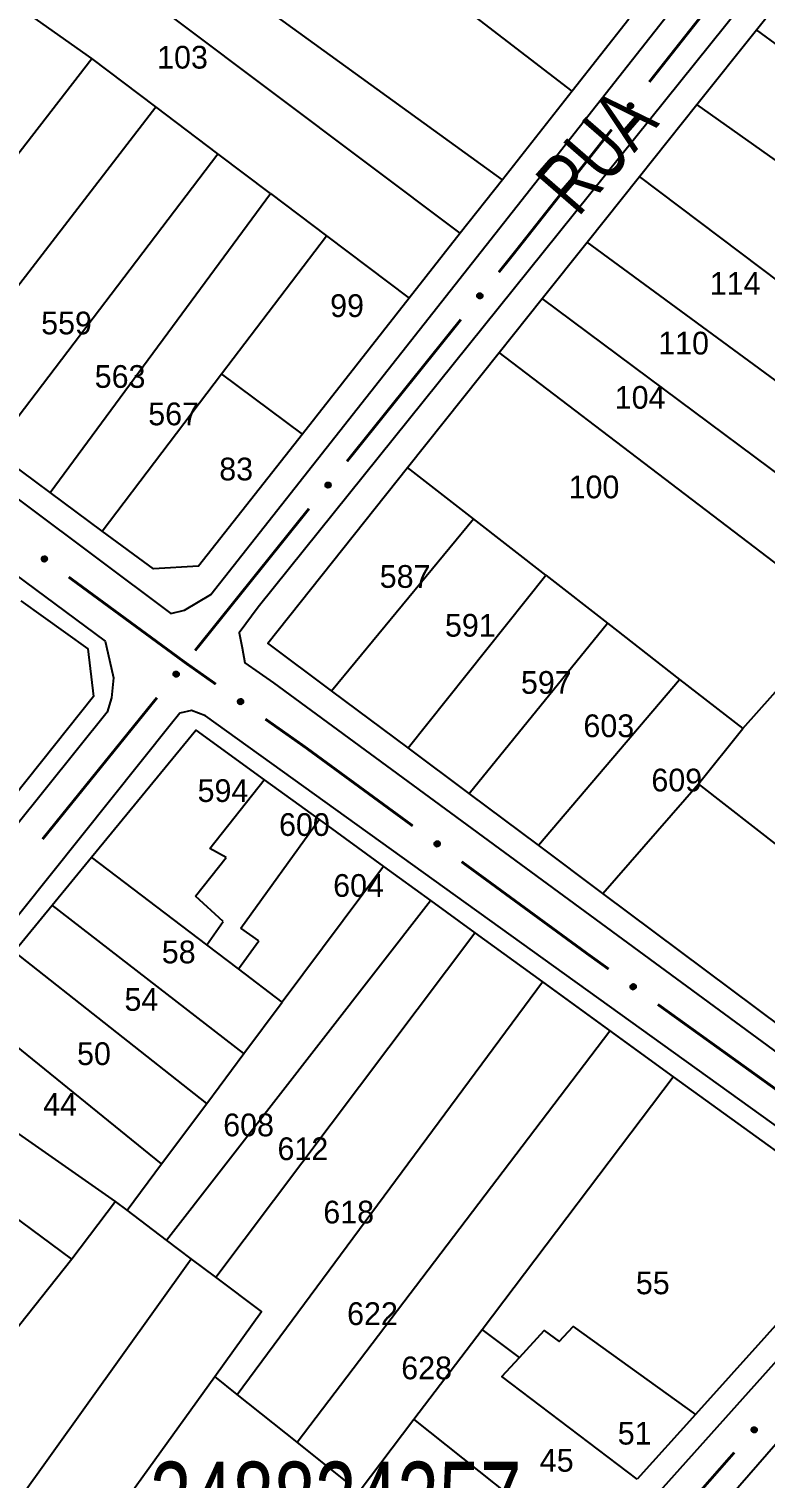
# Model space of a CAD drawing. Extents: x 199577 to 200882, y 4838726 to 4840156.
# Drawn here: x 200281 to 200329.5, y 4839175.2 to 4839270.8 of the extents above; entities that cross this region are included whole.
import ezdxf
from ezdxf.enums import TextEntityAlignment as Align

# ---------------------------------------------------------------- set-up
doc = ezdxf.new("R2010")
doc.units = 0
doc.header["$LTSCALE"] = 1.5
doc.header["$MEASUREMENT"] = 0
for name, color, linetype in [('CD_MALHA_LOTES', 7, 'CONTINUOUS'), ('CD_TXT_QUADRA', 2, 'CONTINUOUS'), ('RU-QUADRA', 210, 'CONTINUOUS'), ('SV-EIXO-RUA-PAV', 20, 'CONTINUOUS'), ('SV-RUA-PAVIM', 7, 'CONTINUOUS'), ('SV-TXT-RUA-PAV', 7, 'CONTINUOUS'), ('Th_NmrPorta', 1, 'CONTINUOUS')]:
    doc.layers.add(name, color=color, linetype=linetype)
doc.styles.add('ARIAL', font='ARIAL.SHX')

msp = doc.modelspace()

# ---------------------------------------------------------------- linework, layer by layer
at = {"layer": 'CD_MALHA_LOTES', "linetype": 'Continuous', "flags": 128}
for points in [[(200328.94, 4839270.75), (200338.8, 4839283.13)], [(200316.79, 4839266.71), (200303.42, 4839276.99)], [(200309.41, 4839257.33), (200284.62, 4839275.99)], [(200312.19, 4839260.86), (200294.24, 4839273.88)], [(200285.11, 4839268.87), (200281.16, 4839271.66)], [(200320.53, 4839271.47), (200316.79, 4839266.71)], [(200325.01, 4839265.82), (200328.94, 4839270.75)], [(200333.62, 4839267.33), (200328.94, 4839270.75)], [(200270.03, 4839249.36), (200285.11, 4839268.87)], [(200289.35, 4839265.67), (200285.11, 4839268.87)], [(200316.79, 4839266.71), (200312.19, 4839260.86)], [(200274.33, 4839246.18), (200289.35, 4839265.67)], [(200293.43, 4839262.58), (200289.35, 4839265.67)], [(200321.24, 4839261.09), (200325.01, 4839265.82)], [(200344.49, 4839252.04), (200325.01, 4839265.82)], [(200278.57, 4839243.04), (200293.43, 4839262.58)], [(200296.9, 4839259.96), (200293.43, 4839262.58)], [(200312.19, 4839260.86), (200309.41, 4839257.33)], [(200317.79, 4839256.75), (200321.24, 4839261.09)], [(200339.91, 4839246.98), (200321.24, 4839261.09)], [(200282.37, 4839240.23), (200296.9, 4839259.96)], [(200296.9, 4839259.96), (200300.6, 4839257.17)], [(200293.68, 4839248.06), (200300.6, 4839257.17)], [(200300.6, 4839257.17), (200306.05, 4839253.05)], [(200309.41, 4839257.33), (200306.05, 4839253.05)], [(200314.82, 4839253.02), (200317.79, 4839256.75)], [(200336.37, 4839243.08), (200317.79, 4839256.75)], [(200306.05, 4839253.05), (200299.01, 4839244.09)], [(200311.98, 4839249.46), (200314.82, 4839253.02)], [(200339.84, 4839234.39), (200314.82, 4839253.02)], [(200305.94, 4839241.87), (200311.98, 4839249.46)], [(200334.7, 4839232.14), (200311.98, 4839249.46)], [(200285.81, 4839237.68), (200293.68, 4839248.06)], [(200299.01, 4839244.09), (200293.68, 4839248.06)], [(200299.01, 4839244.09), (200292.15, 4839235.37), (200289.18, 4839235.19), (200285.81, 4839237.68)], [(200282.37, 4839240.23), (200278.57, 4839243.04)], [(200300.93, 4839227.15), (200296.72, 4839230.3), (200305.94, 4839241.87)], [(200310.28, 4839238.49), (200305.94, 4839241.87)], [(200285.81, 4839237.68), (200282.37, 4839240.23)], [(200300.93, 4839227.15), (200310.28, 4839238.49)], [(200315.05, 4839234.77), (200310.28, 4839238.49)], [(200305.97, 4839223.39), (200315.05, 4839234.77)], [(200315.05, 4839234.77), (200319.12, 4839231.6)], [(200280.43, 4839233.08), (200284.85, 4839229.91), (200285.22, 4839226.78), (200271.31, 4839209.32)], [(200328.05, 4839224.65), (200334.7, 4839232.14)], [(200309.99, 4839220.38), (200319.12, 4839231.6)], [(200319.12, 4839231.6), (200323.87, 4839227.9)], [(200305.97, 4839223.39), (200300.93, 4839227.15)], [(200314.57, 4839216.96), (200323.87, 4839227.9)], [(200323.87, 4839227.9), (200328.05, 4839224.65)], [(200285.1, 4839216.17), (200291.97, 4839224.56)], [(200291.97, 4839224.56), (200296.49, 4839221.27)], [(200325.11, 4839221), (200328.05, 4839224.65)], [(200309.99, 4839220.38), (200305.97, 4839223.39)], [(200292.89, 4839216.74), (200296.49, 4839221.27)], [(200296.49, 4839221.27), (200300.1, 4839218.65)], [(200318.82, 4839213.78), (200325.11, 4839221)], [(200347, 4839203.94), (200325.11, 4839221)], [(200314.57, 4839216.96), (200309.99, 4839220.38)], [(200294.95, 4839211.48), (200300.1, 4839218.65)], [(200300.1, 4839218.65), (200304.35, 4839215.56)], [(200293.97, 4839216.14), (200292.89, 4839216.74)], [(200318.82, 4839213.78), (200314.57, 4839216.96)], [(200282.5, 4839213), (200285.1, 4839216.17)], [(200292.7, 4839210.39), (200285.1, 4839216.17)], [(200291.96, 4839213.59), (200293.97, 4839216.14)], [(200304.35, 4839215.56), (200297.68, 4839206.61)], [(200304.35, 4839215.56), (200307.45, 4839213.31)], [(200347, 4839203.94), (200340.86, 4839197.31), (200318.82, 4839213.78)], [(200280, 4839209.94), (200282.5, 4839213)], [(200295.15, 4839203.22), (200282.5, 4839213)], [(200290.05, 4839190.91), (200307.45, 4839213.31)], [(200293.77, 4839211.92), (200291.96, 4839213.59)], [(200307.45, 4839213.31), (200310.38, 4839211.18)], [(200292.7, 4839210.39), (200293.77, 4839211.92)], [(200293.3, 4839188.46), (200310.38, 4839211.18)], [(200296.14, 4839210.65), (200294.95, 4839211.48)], [(200310.38, 4839211.18), (200314.84, 4839207.94)], [(200292.7, 4839199.93), (200280, 4839209.94)], [(200294.79, 4839208.8), (200292.7, 4839210.39)], [(200294.79, 4839208.8), (200296.14, 4839210.65)], [(200297.68, 4839206.61), (200294.79, 4839208.8)], [(200294.7, 4839180.72), (200314.84, 4839207.94)], [(200314.84, 4839207.94), (200319.27, 4839204.72)], [(200289.72, 4839195.94), (200276.98, 4839206.25)], [(200295.15, 4839203.22), (200297.68, 4839206.61)], [(200298.66, 4839177.57), (200319.27, 4839204.72)], [(200319.27, 4839204.72), (200323.46, 4839201.68)], [(200286.67, 4839193.45), (200273.85, 4839202.43)], [(200292.7, 4839199.93), (200295.15, 4839203.22)], [(200310.85, 4839185.02), (200323.46, 4839201.68)], [(200323.46, 4839201.68), (200336.48, 4839192.26), (200324.92, 4839179.4)], [(200289.72, 4839195.94), (200292.7, 4839199.93)], [(200283.8, 4839189.65), (200271.09, 4839199.06)], [(200287.44, 4839192.88), (200289.72, 4839195.94)], [(200286.67, 4839193.45), (200283.8, 4839189.65)], [(200287.44, 4839192.88), (200286.67, 4839193.45)], [(200290.05, 4839190.91), (200287.44, 4839192.88)], [(200291.68, 4839189.68), (200290.05, 4839190.91)], [(200268.69, 4839157.55), (200291.68, 4839189.68)], [(200283.8, 4839189.65), (200279.84, 4839184.66)], [(200293.3, 4839188.46), (200291.68, 4839189.68)], [(200293.22, 4839181.9), (200296.31, 4839186.19), (200293.3, 4839188.46)], [(200313.32, 4839183.17), (200314.95, 4839184.94), (200315.94, 4839184.21), (200316.85, 4839185.2), (200324.92, 4839179.4)], [(200306.36, 4839179.1), (200310.85, 4839185.02)], [(200313.32, 4839183.17), (200310.85, 4839185.02)], [(200321.08, 4839175.13), (200312.15, 4839181.92), (200313.32, 4839183.17)], [(200273.31, 4839154.26), (200293.22, 4839181.9)], [(200294.7, 4839180.72), (200293.22, 4839181.9)], [(200298.66, 4839177.57), (200294.7, 4839180.72)], [(200324.92, 4839179.4), (200321.08, 4839175.13)], [(200302.74, 4839174.32), (200306.36, 4839179.1)], [(200317.02, 4839170.61), (200306.36, 4839179.1)], [(200301.87, 4839175.01), (200298.66, 4839177.57)]]:
    msp.add_lwpolyline(points, dxfattribs=at)
at = {"layer": 'RU-QUADRA', "linetype": 'Continuous', "flags": 128}
for points in [[(200340.86, 4839197.31), (200318.82, 4839213.78), (200314.57, 4839216.96), (200309.99, 4839220.38), (200305.97, 4839223.39), (200300.93, 4839227.15), (200296.72, 4839230.3), (200305.94, 4839241.87), (200311.98, 4839249.46), (200314.82, 4839253.02), (200317.79, 4839256.75), (200321.24, 4839261.09), (200325.01, 4839265.82), (200328.94, 4839270.75), (200338.8, 4839283.13)], [(200320.53, 4839271.47), (200316.79, 4839266.71), (200312.19, 4839260.86), (200309.41, 4839257.33), (200306.05, 4839253.05), (200299.01, 4839244.09), (200292.15, 4839235.37), (200289.18, 4839235.19), (200285.81, 4839237.68), (200282.37, 4839240.23), (200278.57, 4839243.04), (200274.33, 4839246.18), (200270.03, 4839249.36), (200265.81, 4839252.48), (200261.99, 4839255.31), (200258, 4839258.26), (200252.62, 4839262.24), (200248.76, 4839265.1), (200239.4, 4839272.02)], [(200280.43, 4839233.08), (200284.85, 4839229.91), (200285.22, 4839226.78), (200271.31, 4839209.32)], [(200249.68, 4839171.09), (200258.87, 4839183.22), (200261.75, 4839187.04), (200267.65, 4839194.69), (200271.09, 4839199.06), (200273.85, 4839202.43), (200276.98, 4839206.25), (200280, 4839209.94), (200282.5, 4839213), (200285.1, 4839216.17), (200291.97, 4839224.56), (200296.49, 4839221.27), (200300.1, 4839218.65), (200304.35, 4839215.56), (200307.45, 4839213.31), (200310.38, 4839211.18), (200314.84, 4839207.94), (200323.46, 4839201.68), (200336.48, 4839192.26), (200324.92, 4839179.4), (200321.08, 4839175.13)]]:
    msp.add_lwpolyline(points, dxfattribs=at)
at = {"layer": 'SV-EIXO-RUA-PAV', "const_width": 0.18}
for points in [[(200329.310618, 4839276.734576), (200321.876015, 4839267.315092)], [(200319.397815, 4839264.175264), (200313.202313, 4839256.325693)], [(200312.89, 4839255.93), (200311.953891, 4839254.763197)], [(200313.202313, 4839256.325693), (200312.89, 4839255.93)], [(200309.450765, 4839251.643204), (200301.941386, 4839242.283223)], [(200299.43826, 4839239.16323), (200291.928881, 4839229.803249)], [(200283.596725, 4839234.652765), (200290.849408, 4839229.323732)], [(200290.849408, 4839229.323732), (200291.29, 4839229)], [(200291.29, 4839229), (200293.294795, 4839227.586039)], [(200289.414648, 4839226.6922), (200281.870579, 4839217.360158)], [(200296.563579, 4839225.280599), (200299.015167, 4839223.551519)], [(200299.015167, 4839223.551519), (200299.23, 4839223.4)], [(200299.23, 4839223.4), (200306.277455, 4839218.235655)], [(200309.503902, 4839215.871329), (200317.57002, 4839209.960512)], [(200317.57002, 4839209.960512), (200317.83, 4839209.77)], [(200317.83, 4839209.77), (200319.192086, 4839208.790531)], [(200322.439617, 4839206.455249), (200332.18221, 4839199.449403)], [(200320.94, 4839169.45), (200327.477019, 4839176.891382)]]:
    msp.add_lwpolyline(points, dxfattribs=at)
at = {"layer": 'SV-EIXO-RUA-PAV'}
for points in [[(200320.812341, 4839265.789761), (200320.818749, 4839265.741274), (200320.814341, 4839265.698291), (200320.800347, 4839265.6635), (200320.779964, 4839265.63598), (200320.75594, 4839265.610175), (200320.725979, 4839265.589502), (200320.687643, 4839265.573923), (200320.639049, 4839265.567153), (200320.595315, 4839265.574562), (200320.560471, 4839265.586457), (200320.530552, 4839265.606059), (200320.505874, 4839265.629817), (200320.485429, 4839265.661649), (200320.470021, 4839265.700653), (200320.464396, 4839265.749681), (200320.469006, 4839265.79179), (200320.483426, 4839265.825086), (200320.503323, 4839265.855041), (200320.528165, 4839265.881092), (200320.557692, 4839265.901216), (200320.596991, 4839265.916659), (200320.645455, 4839265.921569), (200320.687506, 4839265.917451), (200320.720997, 4839265.903502), (200320.750046, 4839265.88325), (200320.776221, 4839265.859469), (200320.798256, 4839265.830216), (200320.812341, 4839265.789761)], [(200310.878103, 4839253.246385), (200310.884124, 4839253.197848), (200310.879375, 4839253.154902), (200310.865104, 4839253.120223), (200310.844502, 4839253.092867), (200310.820274, 4839253.067254), (200310.790149, 4839253.04682), (200310.75169, 4839253.031547), (200310.703044, 4839253.025164), (200310.65937, 4839253.032921), (200310.624623, 4839253.045093), (200310.59486, 4839253.064933), (200310.570372, 4839253.088887), (200310.550182, 4839253.120881), (200310.535084, 4839253.160006), (200310.52985, 4839253.209077), (200310.534795, 4839253.251148), (200310.54948, 4839253.284328), (200310.569615, 4839253.314123), (200310.594663, 4839253.339976), (200310.62435, 4839253.359864), (200310.663771, 4839253.374994), (200310.712272, 4839253.379518), (200310.754289, 4839253.375065), (200310.787667, 4839253.36085), (200310.816554, 4839253.340367), (200310.84254, 4839253.316378), (200310.864341, 4839253.286951), (200310.878103, 4839253.246385)], [(200300.865598, 4839240.766411), (200300.87162, 4839240.717874), (200300.86687, 4839240.674928), (200300.852599, 4839240.64025), (200300.831998, 4839240.612893), (200300.807769, 4839240.58728), (200300.777644, 4839240.566846), (200300.739185, 4839240.551573), (200300.690539, 4839240.54519), (200300.646865, 4839240.552947), (200300.612118, 4839240.56512), (200300.582355, 4839240.584959), (200300.557868, 4839240.608913), (200300.537677, 4839240.640907), (200300.522579, 4839240.680032), (200300.517346, 4839240.729103), (200300.522291, 4839240.771174), (200300.536975, 4839240.804355), (200300.55711, 4839240.834149), (200300.582159, 4839240.860002), (200300.611845, 4839240.87989), (200300.651266, 4839240.89502), (200300.699767, 4839240.899544), (200300.741785, 4839240.895091), (200300.775163, 4839240.880876), (200300.80405, 4839240.860393), (200300.830035, 4839240.836404), (200300.851836, 4839240.806977), (200300.865598, 4839240.766411)], [(200281.940374, 4839236.017556), (200281.988665, 4839236.025299), (200282.031753, 4839236.022079), (200282.066917, 4839236.00905), (200282.094988, 4839235.989434), (200282.121447, 4839235.966131), (200282.142939, 4839235.936752), (200282.159569, 4839235.89886), (200282.167677, 4839235.850472), (200282.161477, 4839235.806549), (200282.150548, 4839235.771391), (200282.131779, 4839235.740942), (200282.108711, 4839235.715619), (200282.077455, 4839235.694303), (200282.038891, 4839235.677824), (200281.990037, 4839235.67085), (200281.947817, 4839235.674296), (200281.914135, 4839235.687792), (200281.883643, 4839235.706855), (200281.856917, 4839235.730969), (200281.835986, 4839235.75993), (200281.819464, 4839235.798788), (200281.813219, 4839235.847098), (200281.816176, 4839235.889246), (200281.829195, 4839235.923109), (200281.848639, 4839235.952706), (200281.871688, 4839235.979527), (200281.900322, 4839236.002361), (200281.940374, 4839236.017556)], [(200290.847927, 4839228.290072), (200290.853769, 4839228.241514), (200290.84886, 4839228.198586), (200290.83446, 4839228.16396), (200290.813757, 4839228.136681), (200290.789434, 4839228.111158), (200290.759233, 4839228.090836), (200290.720718, 4839228.075705), (200290.672049, 4839228.069503), (200290.628404, 4839228.077423), (200290.593702, 4839228.089724), (200290.564013, 4839228.109674), (200290.539615, 4839228.133718), (200290.519543, 4839228.165786), (200290.50459, 4839228.204968), (200290.499539, 4839228.254058), (200290.50464, 4839228.29611), (200290.519448, 4839228.329236), (200290.539693, 4839228.358956), (200290.564837, 4839228.384715), (200290.594598, 4839228.404493), (200290.634074, 4839228.419476), (200290.682592, 4839228.42382), (200290.724592, 4839228.419211), (200290.757917, 4839228.404873), (200290.786728, 4839228.384282), (200290.812624, 4839228.360198), (200290.834316, 4839228.33069), (200290.847927, 4839228.290072)], [(200294.875218, 4839226.606088), (200294.923289, 4839226.615099), (200294.966446, 4839226.613013), (200295.001941, 4839226.600914), (200295.030519, 4839226.582043), (200295.057581, 4839226.559444), (200295.079839, 4839226.530641), (200295.097461, 4839226.4932), (200295.106838, 4839226.445041), (200295.101796, 4839226.400971), (200295.091796, 4839226.365538), (200295.073834, 4839226.334605), (200295.05144, 4839226.308684), (200295.020756, 4839226.286553), (200294.982639, 4839226.269066), (200294.933985, 4839226.260808), (200294.891689, 4839226.263143), (200294.857664, 4839226.275748), (200294.826681, 4839226.294002), (200294.79933, 4839226.317404), (200294.777644, 4839226.345805), (200294.760106, 4839226.384214), (200294.752592, 4839226.432343), (200294.754439, 4839226.474555), (200294.766563, 4839226.508748), (200294.785221, 4839226.538847), (200294.807557, 4839226.566265), (200294.83558, 4839226.589844), (200294.875218, 4839226.606088)], [(200307.839851, 4839217.227211), (200307.888078, 4839217.235349), (200307.93119, 4839217.232481), (200307.96646, 4839217.21974), (200307.994691, 4839217.200354), (200308.021339, 4839217.177269), (200308.04307, 4839217.148066), (200308.06001, 4839217.110312), (200308.068513, 4839217.061991), (200308.062673, 4839217.01802), (200308.052032, 4839216.982773), (200308.033512, 4839216.952172), (200308.010652, 4839216.926661), (200307.979572, 4839216.90509), (200307.941144, 4839216.888297), (200307.892349, 4839216.880922), (200307.850102, 4839216.884024), (200307.816311, 4839216.897243), (200307.785664, 4839216.916056), (200307.758741, 4839216.939951), (200307.737574, 4839216.96874), (200307.720735, 4839217.007461), (200307.714095, 4839217.055718), (200307.716707, 4839217.09789), (200307.729449, 4839217.131857), (200307.74865, 4839217.161612), (200307.771479, 4839217.188622), (200307.799925, 4839217.211689), (200307.839851, 4839217.227211)], [(200320.763467, 4839207.796146), (200320.811619, 4839207.804716), (200320.854756, 4839207.802236), (200320.890138, 4839207.789811), (200320.918542, 4839207.77068), (200320.945396, 4839207.747834), (200320.967389, 4839207.718828), (200320.984667, 4839207.681227), (200320.993603, 4839207.632985), (200320.988158, 4839207.588963), (200320.977833, 4839207.553622), (200320.959589, 4839207.522856), (200320.936958, 4839207.49714), (200320.906073, 4839207.475292), (200320.867797, 4839207.458154), (200320.81907, 4839207.450343), (200320.776797, 4839207.453065), (200320.742889, 4839207.46598), (200320.712074, 4839207.484518), (200320.684938, 4839207.50817), (200320.663514, 4839207.536767), (200320.646328, 4839207.575336), (200320.639255, 4839207.623532), (200320.641489, 4839207.665725), (200320.653925, 4839207.699806), (200320.672858, 4839207.729732), (200320.695445, 4839207.756945), (200320.723682, 4839207.780266), (200320.763467, 4839207.796146)], [(200328.619449, 4839178.358656), (200328.6156, 4839178.407413), (200328.622262, 4839178.450104), (200328.638067, 4839178.484111), (200328.65987, 4839178.51052), (200328.685217, 4839178.535026), (200328.716224, 4839178.554095), (200328.755327, 4839178.567636), (200328.804209, 4839178.57184), (200328.847494, 4839178.562141), (200328.881663, 4839178.54843), (200328.91051, 4839178.527282), (200328.933904, 4839178.502259), (200328.952646, 4839178.469395), (200328.965982, 4839178.429635), (200328.96902, 4839178.380379), (200328.962201, 4839178.338571), (200328.94605, 4839178.306079), (200328.924606, 4839178.277213), (200328.898428, 4839178.252504), (200328.867883, 4839178.233961), (200328.827826, 4839178.220606), (200328.779171, 4839178.218252), (200328.737395, 4839178.224577), (200328.704684, 4839178.240267), (200328.676741, 4839178.26202), (200328.651852, 4839178.287144), (200328.631386, 4839178.317515), (200328.619449, 4839178.358656)]]:
    msp.add_lwpolyline(points, close=True, dxfattribs=at)
for points in [[(200320.557692, 4839265.901216), (200320.464396, 4839265.749681)], [(200320.528165, 4839265.881092), (200320.469006, 4839265.79179)], [(200320.596991, 4839265.916659), (200320.470021, 4839265.700653)], [(200320.540739, 4839265.887353), (200320.470292, 4839265.776075)], [(200320.575798, 4839265.90314), (200320.47165, 4839265.731544)], [(200320.620045, 4839265.915152), (200320.479209, 4839265.683858)], [(200320.645455, 4839265.921569), (200320.485429, 4839265.661649)], [(200320.66435, 4839265.918427), (200320.497759, 4839265.650096)], [(200320.687506, 4839265.917451), (200320.505874, 4839265.629817)], [(200320.701498, 4839265.908229), (200320.519689, 4839265.620618)], [(200320.720997, 4839265.903502), (200320.530552, 4839265.606059)], [(200320.733573, 4839265.891604), (200320.54455, 4839265.599257)], [(200320.750046, 4839265.88325), (200320.560471, 4839265.586457)], [(200320.761647, 4839265.867707), (200320.582375, 4839265.58331)], [(200320.776221, 4839265.859469), (200320.595315, 4839265.574562)], [(200320.784197, 4839265.841217), (200320.620368, 4839265.574183)], [(200320.798256, 4839265.830216), (200320.639049, 4839265.567153)], [(200320.803366, 4839265.810443), (200320.664053, 4839265.57447)], [(200320.812341, 4839265.789761), (200320.687643, 4839265.573923)], [(200320.814758, 4839265.763208), (200320.711062, 4839265.587778)], [(200320.818749, 4839265.741274), (200320.725979, 4839265.589502)], [(200320.816342, 4839265.716761), (200320.74567, 4839265.607398)], [(200320.814341, 4839265.698291), (200320.75594, 4839265.610175)], [(200310.62435, 4839253.359864), (200310.52985, 4839253.209077)], [(200310.594663, 4839253.339976), (200310.534795, 4839253.251148)], [(200310.663771, 4839253.374994), (200310.535084, 4839253.160006)], [(200310.607287, 4839253.346137), (200310.535956, 4839253.235423)], [(200310.64247, 4839253.361645), (200310.53696, 4839253.190883)], [(200310.686812, 4839253.373304), (200310.544139, 4839253.143138)], [(200310.712272, 4839253.379518), (200310.550182, 4839253.120881)], [(200310.731141, 4839253.376225), (200310.562418, 4839253.109229)], [(200310.754289, 4839253.375065), (200310.570372, 4839253.088887)], [(200310.768207, 4839253.365732), (200310.584114, 4839253.079578)], [(200310.787667, 4839253.36085), (200310.59486, 4839253.064933)], [(200310.800148, 4839253.348852), (200310.608803, 4839253.05802)], [(200310.816554, 4839253.340367), (200310.624623, 4839253.045093)], [(200310.828031, 4839253.324733), (200310.6465, 4839253.041772)], [(200310.84254, 4839253.316378), (200310.65937, 4839253.032921)], [(200310.85037, 4839253.298064), (200310.684419, 4839253.032342)], [(200310.864341, 4839253.286951), (200310.703044, 4839253.025164)], [(200310.869293, 4839253.267137), (200310.728105, 4839253.032282)], [(200310.878103, 4839253.246385), (200310.75169, 4839253.031547)], [(200310.880309, 4839253.219813), (200310.775219, 4839253.045215)], [(200310.884124, 4839253.197848), (200310.790149, 4839253.04682)], [(200310.881523, 4839253.173355), (200310.809982, 4839253.064559)], [(200310.879375, 4839253.154902), (200310.820274, 4839253.067254)], [(200300.611845, 4839240.87989), (200300.517346, 4839240.729103)], [(200300.582159, 4839240.860002), (200300.522291, 4839240.771174)], [(200300.651266, 4839240.89502), (200300.522579, 4839240.680032)], [(200300.594782, 4839240.866163), (200300.523451, 4839240.755449)], [(200300.629965, 4839240.881671), (200300.524455, 4839240.710909)], [(200300.674307, 4839240.89333), (200300.531634, 4839240.663164)], [(200300.699767, 4839240.899544), (200300.537677, 4839240.640907)], [(200300.718637, 4839240.896251), (200300.549914, 4839240.629255)], [(200300.741785, 4839240.895091), (200300.557868, 4839240.608913)], [(200300.755702, 4839240.885758), (200300.571609, 4839240.599604)], [(200300.775163, 4839240.880876), (200300.582355, 4839240.584959)], [(200300.787644, 4839240.868878), (200300.596299, 4839240.578046)], [(200300.80405, 4839240.860393), (200300.612118, 4839240.56512)], [(200300.815527, 4839240.844759), (200300.633995, 4839240.561798)], [(200300.830035, 4839240.836404), (200300.646865, 4839240.552947)], [(200300.837865, 4839240.81809), (200300.671915, 4839240.552368)], [(200300.851836, 4839240.806977), (200300.690539, 4839240.54519)], [(200300.856788, 4839240.787163), (200300.7156, 4839240.552308)], [(200300.865598, 4839240.766411), (200300.739185, 4839240.551573)], [(200300.867804, 4839240.739839), (200300.762714, 4839240.565241)], [(200300.87162, 4839240.717874), (200300.777644, 4839240.566846)], [(200300.869018, 4839240.693381), (200300.797477, 4839240.584585)], [(200300.86687, 4839240.674928), (200300.807769, 4839240.58728)], [(200281.813219, 4839235.847098), (200282.077455, 4839235.694303)], [(200281.815839, 4839235.866072), (200282.088664, 4839235.706946)], [(200281.816176, 4839235.889246), (200282.108711, 4839235.715619)], [(200281.819464, 4839235.798788), (200282.038891, 4839235.677824)], [(200281.820335, 4839235.821874), (200282.055426, 4839235.687473)], [(200281.825008, 4839235.903487), (200282.117525, 4839235.729682)], [(200281.829195, 4839235.923109), (200282.131779, 4839235.740942)], [(200281.833562, 4839235.777975), (200282.007967, 4839235.678601)], [(200281.835986, 4839235.75993), (200281.990037, 4839235.67085)], [(200281.840742, 4839235.936008), (200282.138192, 4839235.755123)], [(200281.848639, 4839235.952706), (200282.150548, 4839235.771391)], [(200281.863855, 4839235.964731), (200282.15309, 4839235.793373)], [(200281.871688, 4839235.979527), (200282.161477, 4839235.806549)], [(200281.889713, 4839235.988004), (200282.161165, 4839235.831603)], [(200281.900322, 4839236.002361), (200282.167677, 4839235.850472)], [(200281.919947, 4839236.008014), (200282.159673, 4839235.875264)], [(200281.940374, 4839236.017556), (200282.159569, 4839235.89886)], [(200281.96685, 4839236.020705), (200282.145073, 4839235.921888)], [(200281.988665, 4839236.025299), (200282.142939, 4839235.936752)], [(200282.013235, 4839236.023569), (200282.124506, 4839235.955941)], [(200282.031753, 4839236.022079), (200282.121447, 4839235.966131)], [(200281.850311, 4839235.743365), (200281.963491, 4839235.676015)], [(200281.856917, 4839235.730969), (200281.947817, 4839235.674296)], [(200290.594598, 4839228.404493), (200290.499539, 4839228.254058)], [(200290.634074, 4839228.419476), (200290.50459, 4839228.204968)], [(200290.564837, 4839228.384715), (200290.50464, 4839228.29611)], [(200290.577483, 4839228.390829), (200290.505742, 4839228.280381)], [(200290.612724, 4839228.406206), (200290.506581, 4839228.235838)], [(200290.657109, 4839228.417701), (200290.513582, 4839228.188066)], [(200290.682592, 4839228.42382), (200290.519543, 4839228.165786)], [(200290.701449, 4839228.420458), (200290.531736, 4839228.15409)], [(200290.724592, 4839228.419211), (200290.539615, 4839228.133718)], [(200290.738475, 4839228.409827), (200290.553321, 4839228.124358)], [(200290.757917, 4839228.404873), (200290.564013, 4839228.109674)], [(200290.770354, 4839228.392829), (200290.577931, 4839228.102709)], [(200290.786728, 4839228.384282), (200290.593702, 4839228.089724)], [(200290.798147, 4839228.368606), (200290.615567, 4839228.086321)], [(200290.812624, 4839228.360198), (200290.628404, 4839228.077423)], [(200290.820387, 4839228.341854), (200290.653451, 4839228.076751)], [(200290.834316, 4839228.33069), (200290.672049, 4839228.069503)], [(200290.839195, 4839228.310858), (200290.697136, 4839228.076528)], [(200290.847927, 4839228.290072), (200290.720718, 4839228.075705)], [(200290.850035, 4839228.263493), (200290.744298, 4839228.089286)], [(200290.853769, 4839228.241514), (200290.759233, 4839228.090836)], [(200290.851076, 4839228.217031), (200290.779132, 4839228.108501)], [(200290.84886, 4839228.198586), (200290.789434, 4839228.111158)], [(200294.752592, 4839226.432343), (200295.020756, 4839226.286553)], [(200294.754439, 4839226.474555), (200295.05144, 4839226.308684)], [(200294.754712, 4839226.45138), (200295.031628, 4839226.299487)], [(200294.760106, 4839226.384214), (200294.982639, 4839226.269066)], [(200294.760369, 4839226.407316), (200294.998915, 4839226.279146)], [(200294.762894, 4839226.489023), (200295.059882, 4839226.322974)], [(200294.766563, 4839226.508748), (200295.073834, 4839226.334605)], [(200294.774747, 4839226.36378), (200294.951705, 4839226.269029)], [(200294.777644, 4839226.345805), (200294.933985, 4839226.260808)], [(200294.777766, 4839226.521947), (200295.079872, 4839226.34895)], [(200294.785221, 4839226.538847), (200295.091796, 4839226.365538)], [(200294.7924, 4839226.329622), (200294.907312, 4839226.265274)], [(200294.79933, 4839226.317404), (200294.891689, 4839226.263143)], [(200294.800116, 4839226.551268), (200295.093759, 4839226.387579)], [(200294.807557, 4839226.566265), (200295.101796, 4839226.400971)], [(200294.825352, 4839226.575213), (200295.100825, 4839226.426008)], [(200294.83558, 4839226.589844), (200295.106838, 4839226.445041)], [(200294.855049, 4839226.596012), (200295.098185, 4839226.469614)], [(200294.875218, 4839226.606088), (200295.097461, 4839226.4932)], [(200294.901602, 4839226.609932), (200295.082363, 4839226.515838)], [(200294.923289, 4839226.615099), (200295.079839, 4839226.530641)], [(200294.947896, 4839226.614016), (200295.060907, 4839226.549339)], [(200294.966446, 4839226.613013), (200295.057581, 4839226.559444)], [(200307.714095, 4839217.055718), (200307.979572, 4839216.90509)], [(200307.71656, 4839217.074713), (200307.990677, 4839216.917825)], [(200307.716707, 4839217.09789), (200308.010652, 4839216.926661)], [(200307.720735, 4839217.007461), (200307.941144, 4839216.888297)], [(200307.721417, 4839217.030554), (200307.9576, 4839216.89808)], [(200307.725423, 4839217.112202), (200308.019351, 4839216.940796)], [(200307.729449, 4839217.131857), (200308.033512, 4839216.952172)], [(200307.735003, 4839216.986764), (200307.910214, 4839216.888821)], [(200307.737574, 4839216.96874), (200307.892349, 4839216.880922)], [(200307.74089, 4839217.144851), (200308.039809, 4839216.966404)], [(200307.74865, 4839217.161612), (200308.052032, 4839216.982773)], [(200307.752034, 4839216.952293), (200307.865761, 4839216.885871)], [(200307.758741, 4839216.939951), (200307.850102, 4839216.884024)], [(200307.763767, 4839217.173762), (200308.054394, 4839217.004775)], [(200307.771479, 4839217.188622), (200308.062673, 4839217.01802)], [(200307.789434, 4839217.197245), (200308.062156, 4839217.04307)], [(200307.799925, 4839217.211689), (200308.068513, 4839217.061991)], [(200307.819503, 4839217.217502), (200308.060307, 4839217.086717)], [(200307.839851, 4839217.227211), (200308.06001, 4839217.110312)], [(200307.8663, 4839217.230576), (200308.045326, 4839217.133221)], [(200307.888078, 4839217.235349), (200308.04307, 4839217.148066)], [(200307.912661, 4839217.23382), (200308.024481, 4839217.167104)], [(200307.93119, 4839217.232481), (200308.021339, 4839217.177269)], [(200320.639255, 4839207.623532), (200320.906073, 4839207.475292)], [(200320.641489, 4839207.665725), (200320.936958, 4839207.49714)], [(200320.641549, 4839207.642548), (200320.917063, 4839207.488126)], [(200320.646328, 4839207.575336), (200320.867797, 4839207.458154)], [(200320.646802, 4839207.598434), (200320.884165, 4839207.468085)], [(200320.650076, 4839207.680115), (200320.945531, 4839207.511353)], [(200320.653925, 4839207.699806), (200320.959589, 4839207.522856)], [(200320.660781, 4839207.554769), (200320.836864, 4839207.458401)], [(200320.663514, 4839207.536767), (200320.81907, 4839207.450343)], [(200320.665249, 4839207.712902), (200320.965758, 4839207.537144)], [(200320.672858, 4839207.729732), (200320.977833, 4839207.553622)], [(200320.678121, 4839207.520451), (200320.792439, 4839207.455052)], [(200320.684938, 4839207.50817), (200320.776797, 4839207.453065)], [(200320.687866, 4839207.742017), (200320.979998, 4839207.575644)], [(200320.695445, 4839207.756945), (200320.988158, 4839207.588963)], [(200320.713321, 4839207.765729), (200320.987416, 4839207.614008)], [(200320.723682, 4839207.780266), (200320.993603, 4839207.632985)], [(200320.743208, 4839207.786255), (200320.985175, 4839207.657636)], [(200320.763467, 4839207.796146), (200320.984667, 4839207.681227)], [(200320.789886, 4839207.799749), (200320.969778, 4839207.704003)], [(200320.811619, 4839207.804716), (200320.967389, 4839207.718828)], [(200320.836215, 4839207.803408), (200320.948629, 4839207.737698)], [(200320.854756, 4839207.802236), (200320.945396, 4839207.747834)], [(200328.6156, 4839178.407413), (200328.716224, 4839178.554095)], [(200328.618432, 4839178.385299), (200328.731211, 4839178.555031)], [(200328.619293, 4839178.431765), (200328.69562, 4839178.537259)], [(200328.619449, 4839178.358656), (200328.755327, 4839178.567636)], [(200328.622262, 4839178.450104), (200328.685217, 4839178.535026)], [(200328.627323, 4839178.33753), (200328.778855, 4839178.565849)], [(200328.631386, 4839178.317515), (200328.804209, 4839178.57184)], [(200328.644847, 4839178.30579), (200328.822495, 4839178.563838)], [(200328.651852, 4839178.287144), (200328.847494, 4839178.562141)], [(200328.665973, 4839178.27815), (200328.859955, 4839178.552725)], [(200328.676741, 4839178.26202), (200328.881663, 4839178.54843)], [(200328.692751, 4839178.25281), (200328.896889, 4839178.53481)], [(200328.704684, 4839178.240267), (200328.91051, 4839178.527282)], [(200328.723908, 4839178.234522), (200328.920592, 4839178.512172)], [(200328.737395, 4839178.224577), (200328.933904, 4839178.502259)], [(200328.760468, 4839178.222384), (200328.940942, 4839178.481581)], [(200328.779171, 4839178.218252), (200328.952646, 4839178.469395)], [(200328.804883, 4839178.223324), (200328.957689, 4839178.44689)], [(200328.827826, 4839178.220606), (200328.965982, 4839178.429635)], [(200328.849701, 4839178.232991), (200328.96273, 4839178.398872)], [(200328.867883, 4839178.233961), (200328.96902, 4839178.380379)], [(200328.885542, 4839178.246913), (200328.961744, 4839178.354332)], [(200328.898428, 4839178.252504), (200328.962201, 4839178.338571)]]:
    msp.add_lwpolyline(points, dxfattribs=at)
at = {"layer": 'SV-RUA-PAVIM', "linetype": 'Continuous'}
for points in [[(200232.68, 4839277.97, 7.78), (200231.9, 4839276.73, 7.82), (200232.37, 4839274.79, 7.82), (200233.23, 4839273.99, 7.82), (200265.97, 4839250.49, 7.81), (200290.33, 4839232.24, 5.65), (200291.23, 4839232.47, 5.66), (200292.96, 4839233.51, 5.66), (200334.5, 4839286.27, 8.15), (200334.56, 4839287.34, 8.19), (200333.72, 4839288.65, 8.29), (200275.64, 4839331.14, 9.28), (200273.77, 4839331.89, 9.43), (200272.05, 4839331.56, 9.43), (200270.58, 4839330.37, 9.43)], [(200332.85, 4839201.39, 5.11), (200339.37, 4839196.46, 5.09), (200341.26, 4839196.1, 5.08), (200342.5, 4839196.53, 5.08), (200346.88, 4839201.28, 5.08), (200387.52, 4839246.4, 6.43), (200387.77, 4839247.17, 6.47), (200387.97, 4839248.08, 6.49), (200387.12, 4839248.91, 6.49), (200339.76, 4839284.44, 7.55), (200338.7, 4839284.74, 7.55), (200337.96, 4839284.54, 7.55), (200336.81, 4839283.4, 7.55), (200296.08, 4839232.67, 6.32), (200294.84, 4839230.97, 6.18), (200295.04, 4839229.98, 6.17), (200295.2, 4839229, 6.17), (200297.09, 4839227.67, 6.17)], [(200261.76, 4839195.35, 5.72), (200244.98, 4839174.48, 5.72), (200242.66, 4839173.86, 5.72), (200240.02, 4839174.09, 5.6), (200212.42, 4839195.26, 8.2), (200187.8, 4839213.46, 6.92), (200187.17, 4839214.14, 6.92), (200187.21, 4839215.42, 6.81), (200228.9, 4839270, 7.93), (200230.01, 4839270.69, 7.93), (200230.72, 4839270.58, 7.93), (200234.04, 4839268.22, 7.91), (200275.42, 4839238.25, 7.19), (200286, 4839230.42, 5.7), (200286.28, 4839229.16, 5.7), (200286.55, 4839228.01, 5.7), (200286.41, 4839226.68, 5.7), (200286.13, 4839225.74, 5.7)], [(200266.7, 4839195.34, 6.16), (200247.46, 4839170.47, 5.76), (200247.34, 4839169.36, 5.75), (200247.92, 4839168.19, 5.74), (200276.23, 4839147.49, 4.68), (200287.92, 4839139.39, 4.41), (200289.62, 4839139.02, 4.38), (200291.6, 4839139.74, 4.36), (200337.63, 4839191.16, 5.18), (200337.95, 4839192.23, 5.18), (200337.4, 4839193.24, 5.19), (200335.04, 4839194.99, 5.19), (200292.62, 4839225.49, 5.81), (200291.7, 4839225.85, 5.81), (200290.92, 4839225.67, 5.81), (200290.28, 4839224.89, 5.81)], [(200377.61, 4839073.66, 3.41), (200352.52, 4839092.1, 3.41), (200295.57, 4839133.46, 4.29), (200294.92, 4839135.25, 4.29), (200295, 4839137.04, 4.3), (200313.9, 4839158.71, 4.55), (200340.01, 4839188.72, 4.73), (200341.59, 4839189.29, 4.73), (200343.45, 4839189.08, 4.77), (200374.39, 4839166.36, 4.68), (200417.12, 4839135.06, 4.13), (200441.46, 4839117.06, 4.12), (200442.21, 4839115.48, 4.13), (200441.73, 4839113.89, 4.05), (200411.64, 4839082.41, 3.56), (200394.46, 4839064.35, 3.73), (200392.62, 4839063.71, 3.74), (200390.78, 4839064.04, 3.62)]]:
    msp.add_polyline3d(points, close=True, dxfattribs=at)

# ---------------------------------------------------------------- texts
at = {"layer": 'CD_TXT_QUADRA', "style": 'ARIAL', "width": 0.7}
msp.add_text('348834357', height=5, dxfattribs=at).set_placement((200288.97, 4839171.28))
at = {"layer": 'SV-TXT-RUA-PAV', "style": 'ARIAL', "width": 0.7}
msp.add_text('RUA', height=4, rotation=49, dxfattribs=at).set_placement((200317.18, 4839258.34))
at = {"layer": 'Th_NmrPorta', "color": 1}
for s, p in [('103', (200289.426034, 4839268.947811)), ('114', (200325.86577, 4839254.026651)), ('99', (200300.832537, 4839252.558493)), ('559', (200281.779992, 4839251.414523)), ('110', (200322.46577, 4839250.086651)), ('563', (200285.309992, 4839247.884523)), ('104', (200319.59577, 4839246.506651)), ('567', (200288.839992, 4839245.414523)), ('83', (200293.52134, 4839241.779825)), ('100', (200316.55577, 4839240.596651)), ('587', (200304.102437, 4839234.689993)), ('591', (200308.402437, 4839231.469993)), ('597', (200313.412437, 4839227.699993)), ('603', (200317.532437, 4839224.839993)), ('609', (200322.012437, 4839221.259993)), ('594', (200292.093442, 4839220.56375)), ('600', (200297.463442, 4839218.32375)), ('604', (200301.033442, 4839214.30375)), ('58', (200289.73375, 4839209.916558)), ('54', (200287.27375, 4839206.786558)), ('50', (200284.14375, 4839203.206558)), ('44', (200281.91375, 4839199.856558)), ('608', (200293.783349, 4839198.50577)), ('612', (200297.363349, 4839196.93577)), ('618', (200300.382189, 4839192.756034)), ('55', (200320.99113, 4839188.086116)), ('622', (200301.952189, 4839186.056034)), ('628', (200305.522189, 4839182.476034)), ('51', (200319.796034, 4839178.167811)), ('45', (200314.656034, 4839176.377811))]:
    msp.add_text(s, height=1.5, dxfattribs=at).set_placement(p, align=Align.MIDDLE_LEFT)

doc.saveas('drawing.dxf')
